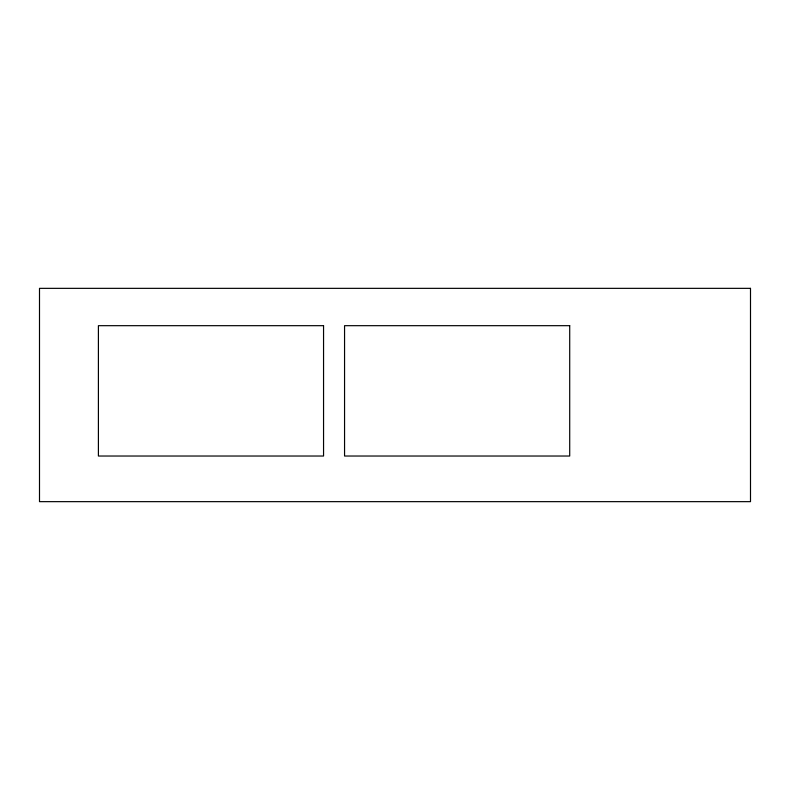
<?xml version="1.0" encoding="UTF-8"?>
<svg xmlns="http://www.w3.org/2000/svg" width="790" height="790" viewBox="0 0 790 790"><rect width="100%" height="100%" fill="white"/><g stroke="black" fill="none" stroke-linecap="round" stroke-linejoin="round"><path stroke-width="1.19" d="M750.5 288.35L39.5 288.35L39.5 501.65L750.5 501.65L750.5 288.35M323.554 325.678L98.404 325.678L98.404 456.028L323.554 456.028L323.554 325.678M569.708 325.678L344.559 325.678L344.559 456.028L569.708 456.028L569.708 325.678"/></g></svg>
